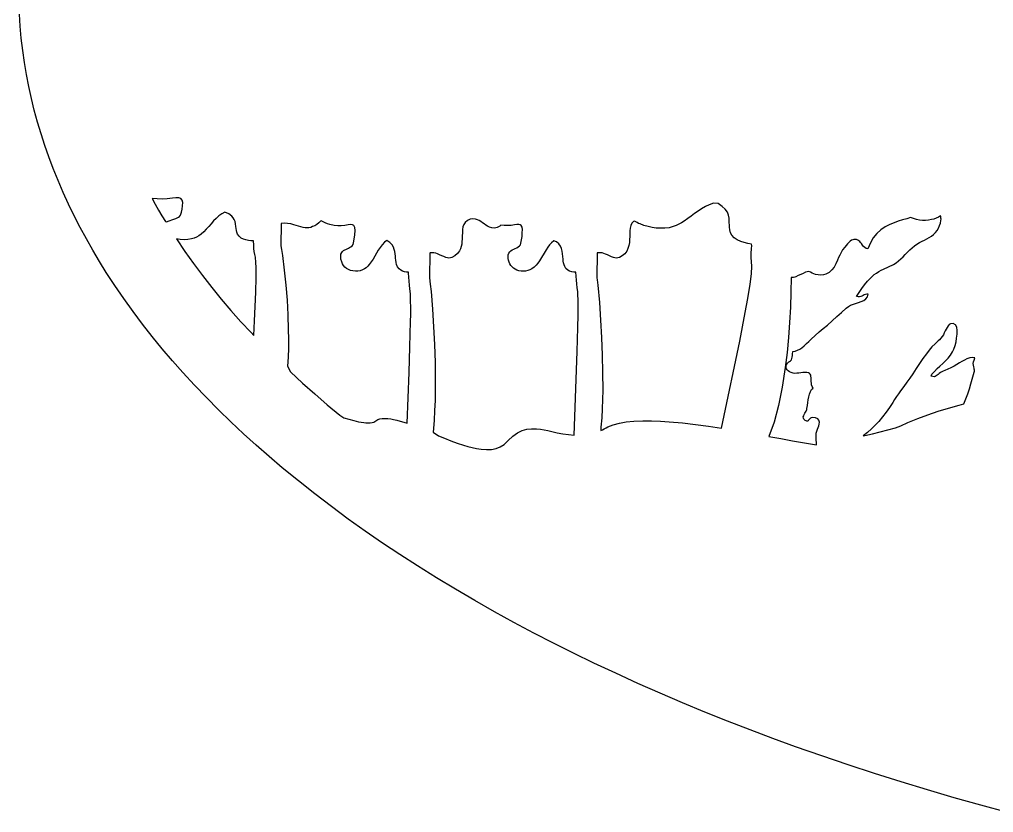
# Model space of a CAD drawing. Extents: x 0.6 to 24.6, y 0.3 to 12.3.
# Drawn here: x 0.58 to 6.86, y 1.04 to 6.15 of the extents above; entities that cross this region are included whole.
import ezdxf

# ---------------------------------------------------------------- set-up
doc = ezdxf.new("R2010")
doc.units = 0
doc.linetypes.add('0', pattern=[0])
doc.layers.add('1', color=7, linetype='0')

msp = doc.modelspace()

# ---------------------------------------------------------------- linework, layer by layer
at = {"layer": '1'}
msp.add_lwpolyline([(6.9517, 1.040833), (6.778849, 1.087646), (6.606485, 1.13623), (6.43461, 1.186584), (6.263468, 1.23877), (6.092569, 1.292664), (5.922403, 1.348389), (5.752726, 1.405823), (5.58378, 1.465027), (5.436563, 1.518433), (5.289835, 1.573547), (5.143839, 1.630249), (4.998575, 1.688599), (4.8538, 1.748657), (4.709757, 1.810242), (4.566446, 1.873535), (4.423868, 1.938416), (4.282022, 2.004883), (4.15214, 2.067688), (4.022989, 2.132202), (3.894815, 2.198425), (3.767618, 2.266357), (3.641153, 2.335938), (3.515665, 2.407166), (3.391153, 2.480103), (3.267618, 2.554688), (3.14506, 2.630859), (3.031778, 2.703735), (2.919474, 2.778442), (2.808634, 2.85498), (2.699015, 2.93335), (2.590616, 3.013428), (2.483438, 3.095276), (2.377726, 3.178894), (2.273478, 3.264221), (2.188761, 3.335938), (2.105509, 3.40918), (2.023478, 3.483765), (1.942667, 3.559875), (1.863077, 3.637329), (1.784952, 3.716125), (1.708292, 3.796326), (1.633097, 3.877808), (1.56547, 3.954041), (1.499552, 4.031616), (1.435099, 4.110535), (1.372355, 4.190796), (1.311319, 4.272339), (1.251993, 4.355103), (1.194376, 4.439026), (1.138468, 4.52417), (1.094034, 4.595215), (1.05131, 4.667236), (1.01005, 4.740173), (0.970255, 4.813904), (0.932169, 4.88855), (0.895792, 4.963928), (0.86088, 5.0401), (0.827677, 5.117004), (0.796183, 5.194641), (0.768351, 5.268311), (0.741983, 5.342651), (0.717813, 5.417603), (0.695353, 5.493103), (0.674601, 5.569153), (0.656046, 5.645691), (0.6392, 5.722656), (0.624063, 5.800049), (0.611124, 5.877747), (0.599894, 5.95575), (0.590616, 6.033997), (0.58378, 6.11084), (0.578897, 6.18811)], dxfattribs=at)
for points in [[(1.520304, 4.851501), (1.52836, 4.850464), (1.536905, 4.854919), (1.549601, 4.859497), (1.562296, 4.86377), (1.574991, 4.867798), (1.587931, 4.871582), (1.596476, 4.874756), (1.604288, 4.879395), (1.611124, 4.885315), (1.616739, 4.892395), (1.622843, 4.912292), (1.627481, 4.932556), (1.630655, 4.953125), (1.63212, 4.973877), (1.628458, 4.990723), (1.619669, 5.000427), (1.605997, 5.004456), (1.587687, 5.004517), (1.564737, 5.002319), (1.532267, 4.998291), (1.499308, 4.996765), (1.466593, 4.99762), (1.433878, 5.000977), (1.45463, 4.963196), (1.476114, 4.925659), (1.497843, 4.888428)], [(5.22294, 4.080505), (5.241495, 4.172241), (5.259073, 4.264221), (5.275187, 4.356384), (5.290323, 4.448792), (5.298624, 4.514771), (5.301554, 4.563843), (5.298868, 4.591858), (5.297403, 4.619995), (5.297647, 4.648193), (5.299112, 4.676331), (5.300333, 4.698181), (5.299112, 4.706421), (5.275431, 4.709961), (5.252237, 4.715637), (5.229532, 4.723572), (5.207804, 4.733521), (5.186563, 4.747803), (5.171915, 4.763306), (5.163126, 4.779907), (5.158487, 4.797485), (5.156534, 4.815674), (5.15629, 4.830078), (5.156046, 4.844482), (5.155558, 4.858826), (5.155069, 4.87323), (5.151163, 4.892639), (5.143351, 4.911987), (5.130411, 4.930908), (5.11088, 4.949463), (5.083292, 4.967224), (5.053263, 4.969604), (5.02714, 4.960083), (5.001993, 4.948486), (4.977579, 4.934814), (4.95463, 4.91925), (4.932413, 4.903076), (4.910196, 4.886963), (4.88798, 4.871033), (4.865519, 4.855164), (4.848429, 4.844482), (4.830851, 4.834839), (4.812784, 4.826294), (4.793985, 4.818848), (4.767374, 4.811829), (4.739298, 4.80835), (4.712198, 4.808044), (4.685099, 4.809753), (4.658243, 4.813416), (4.631876, 4.819031), (4.605753, 4.826599), (4.580362, 4.835999), (4.571329, 4.84021), (4.562296, 4.844788), (4.553507, 4.849731), (4.544962, 4.854919), (4.538126, 4.851685), (4.528116, 4.840393), (4.521524, 4.82666), (4.517618, 4.809204), (4.515177, 4.791565), (4.513956, 4.773743), (4.5142, 4.75592), (4.513224, 4.736145), (4.512247, 4.716553), (4.508585, 4.697205), (4.502726, 4.678467), (4.494669, 4.660583), (4.482462, 4.64447), (4.46586, 4.630188), (4.447306, 4.619812), (4.438028, 4.617249), (4.428263, 4.616394), (4.418741, 4.61731), (4.409464, 4.619934), (4.39628, 4.625061), (4.383341, 4.630493), (4.370401, 4.636169), (4.357462, 4.642151), (4.346476, 4.646179), (4.335245, 4.648987), (4.323771, 4.650513), (4.312052, 4.650696), (4.304972, 4.649353), (4.30131, 4.488281), (4.303507, 4.475403), (4.307901, 4.441406), (4.318155, 4.328857), (4.326212, 4.216125), (4.33256, 4.103271), (4.336954, 3.990295), (4.339151, 3.877319), (4.33964, 3.764282), (4.338663, 3.704529), (4.336466, 3.644775), (4.333048, 3.585083), (4.328409, 3.525452), (4.327188, 3.504578), (4.338663, 3.50946), (4.350138, 3.514893), (4.361124, 3.520813), (4.371866, 3.527222), (4.407022, 3.541016), (4.447062, 3.551697), (4.491495, 3.559387), (4.540079, 3.564331), (4.597452, 3.56665), (4.654581, 3.566833), (4.711954, 3.56488), (4.769083, 3.560852), (4.853556, 3.552795), (4.937784, 3.543091), (5.022013, 3.531677), (5.105753, 3.518555), (5.113565, 3.560852)], [(2.104532, 4.490417), (2.105265, 4.523132), (2.104776, 4.555908), (2.103312, 4.588623), (2.100626, 4.621277), (2.096476, 4.64032), (2.093058, 4.659607), (2.090616, 4.678955), (2.089151, 4.698425), (2.087198, 4.728455), (2.071085, 4.728394), (2.054728, 4.730042), (2.038858, 4.733459), (2.023478, 4.738586), (2.008829, 4.745361), (1.994425, 4.756897), (1.985392, 4.77063), (1.980997, 4.782532), (1.977823, 4.794861), (1.97587, 4.807373), (1.974894, 4.820007), (1.972208, 4.837524), (1.969034, 4.851196), (1.963907, 4.864197), (1.956827, 4.876221), (1.947794, 4.887024), (1.929483, 4.900879), (1.903605, 4.912598), (1.882853, 4.901733), (1.864054, 4.887695), (1.846231, 4.872253), (1.82963, 4.85553), (1.814249, 4.837585), (1.799356, 4.819519), (1.783487, 4.802185), (1.766886, 4.785645), (1.749552, 4.769836), (1.735636, 4.759766), (1.720743, 4.751404), (1.704874, 4.744873), (1.688272, 4.740173), (1.664103, 4.736267), (1.639933, 4.734863), (1.615519, 4.735962), (1.591349, 4.739502), (1.645548, 4.659485), (1.7017, 4.580688), (1.759562, 4.503174), (1.818888, 4.42688), (1.879923, 4.351929), (1.942667, 4.27832), (2.006876, 4.206055), (2.072794, 4.135254), (2.089151, 4.117798), (2.094278, 4.210876), (2.098673, 4.304016), (2.102091, 4.397217)], [(3.101114, 4.207581), (3.101847, 4.252197), (3.101847, 4.296875), (3.101114, 4.341492), (3.099894, 4.386108), (3.096964, 4.417236), (3.093546, 4.442566), (3.091105, 4.468018), (3.089396, 4.49353), (3.088419, 4.519104), (3.086466, 4.52478), (3.073526, 4.525208), (3.060587, 4.527649), (3.04838, 4.531982), (3.036905, 4.538147), (3.026407, 4.545959), (3.016642, 4.559265), (3.010294, 4.574768), (3.007364, 4.588196), (3.005167, 4.601807), (3.003458, 4.61554), (3.002726, 4.629272), (3.001505, 4.643616), (2.999063, 4.657837), (2.995646, 4.671814), (2.991251, 4.685547), (2.98173, 4.702393), (2.967813, 4.717407), (2.948282, 4.730164), (2.932901, 4.71814), (2.918253, 4.702087), (2.904825, 4.685059), (2.892618, 4.667114), (2.881876, 4.648315), (2.87089, 4.629028), (2.859415, 4.610168), (2.846964, 4.591797), (2.834024, 4.573853), (2.824747, 4.563293), (2.814249, 4.553955), (2.802774, 4.545959), (2.790323, 4.539368), (2.775431, 4.534912), (2.760294, 4.532349), (2.744669, 4.531738), (2.729288, 4.533081), (2.714151, 4.536316), (2.699503, 4.541504), (2.688028, 4.548523), (2.677774, 4.55719), (2.668985, 4.567444), (2.662149, 4.578918), (2.657022, 4.59137), (2.65214, 4.609619), (2.650187, 4.627625), (2.65214, 4.641724), (2.657022, 4.652588), (2.662638, 4.658997), (2.668985, 4.66449), (2.676065, 4.669067), (2.683878, 4.672546), (2.691935, 4.675964), (2.699991, 4.679688), (2.707804, 4.683655), (2.715372, 4.687927), (2.723429, 4.695251), (2.729532, 4.704651), (2.734659, 4.725464), (2.740519, 4.765198), (2.742472, 4.794067), (2.740763, 4.813721), (2.735147, 4.825684), (2.726114, 4.831604), (2.714151, 4.832886), (2.698526, 4.831116), (2.67631, 4.826904), (2.653849, 4.824524), (2.631388, 4.824036), (2.608927, 4.825378), (2.580118, 4.832153), (2.565226, 4.837097), (2.550821, 4.843018), (2.536905, 4.849792), (2.523233, 4.857422), (2.519815, 4.854797), (2.509073, 4.843201), (2.496622, 4.833191), (2.483194, 4.825073), (2.468546, 4.818848), (2.457071, 4.814392), (2.445108, 4.811584), (2.432901, 4.810364), (2.420694, 4.810913), (2.408487, 4.81311), (2.393106, 4.816956), (2.377726, 4.821106), (2.362589, 4.825684), (2.347452, 4.830566), (2.327921, 4.83606), (2.307901, 4.839478), (2.287638, 4.840881), (2.267374, 4.84021), (2.263224, 4.69519), (2.268595, 4.671021), (2.274698, 4.633911), (2.286661, 4.538147), (2.296671, 4.442078), (2.303995, 4.345825), (2.309366, 4.24939), (2.312296, 4.152893), (2.313028, 4.094421), (2.31254, 4.03595), (2.310587, 3.977478), (2.307169, 3.919067), (2.326212, 3.881775), (2.404337, 3.81012), (2.483438, 3.739746), (2.563761, 3.670654), (2.64506, 3.602844), (2.670938, 3.586914), (2.702188, 3.576843), (2.733927, 3.568176), (2.765909, 3.560974), (2.79838, 3.555237), (2.812052, 3.553711), (2.82548, 3.553162), (2.839151, 3.553528), (2.852823, 3.554871), (2.86381, 3.559021), (2.875772, 3.567566), (2.888956, 3.574219), (2.902872, 3.578674), (2.917521, 3.580872), (2.935831, 3.581726), (2.954142, 3.581116), (2.972452, 3.579041), (2.990519, 3.575623), (3.012735, 3.570496), (3.034708, 3.564636), (3.056681, 3.558044), (3.078165, 3.55072), (3.085245, 3.714905), (3.091349, 3.879089), (3.09672, 4.043335)], [(4.175577, 4.013245), (4.178019, 4.091248), (4.179972, 4.169312), (4.180948, 4.247375), (4.181437, 4.325439), (4.181437, 4.350342), (4.180216, 4.375183), (4.178507, 4.399963), (4.175577, 4.424683), (4.173136, 4.449707), (4.170694, 4.474731), (4.168985, 4.499756), (4.167276, 4.524841), (4.15336, 4.525269), (4.139688, 4.527771), (4.126505, 4.53241), (4.114298, 4.539001), (4.102823, 4.549561), (4.094767, 4.562195), (4.090616, 4.573486), (4.087442, 4.585144), (4.085245, 4.596985), (4.084269, 4.609009), (4.083292, 4.626465), (4.081095, 4.64386), (4.077921, 4.661072), (4.074015, 4.678101), (4.066935, 4.694031), (4.056437, 4.70874), (4.042276, 4.72168), (4.024698, 4.727722), (4.010294, 4.715271), (3.99711, 4.701416), (3.985392, 4.68634), (3.975138, 4.670227), (3.932169, 4.599426), (3.922159, 4.584167), (3.91044, 4.570007), (3.897501, 4.557251), (3.883097, 4.545959), (3.869913, 4.539978), (3.856241, 4.535522), (3.842081, 4.532776), (3.827921, 4.531738), (3.813517, 4.53241), (3.799356, 4.53479), (3.78544, 4.538818), (3.774454, 4.544128), (3.764444, 4.550964), (3.755411, 4.559204), (3.747599, 4.568604), (3.741251, 4.579102), (3.736612, 4.590332), (3.73295, 4.601746), (3.730753, 4.613525), (3.730021, 4.625427), (3.730509, 4.63739), (3.733927, 4.648315), (3.740274, 4.656677), (3.747843, 4.663879), (3.756632, 4.669556), (3.766153, 4.673645), (3.775919, 4.677429), (3.78544, 4.682129), (3.79423, 4.687744), (3.80253, 4.694153), (3.808634, 4.702393), (3.812296, 4.712891), (3.816446, 4.734436), (3.819376, 4.756226), (3.821329, 4.778076), (3.822062, 4.799988), (3.819864, 4.815552), (3.814981, 4.825684), (3.807657, 4.831421), (3.798136, 4.833496), (3.786173, 4.833069), (3.771769, 4.831116), (3.749796, 4.827332), (3.727335, 4.8255), (3.704874, 4.825623), (3.682657, 4.827698), (3.677286, 4.822876), (3.658731, 4.812927), (3.641642, 4.809143), (3.625284, 4.810425), (3.609415, 4.815735), (3.597696, 4.82196), (3.586466, 4.828735), (3.57548, 4.836182), (3.564981, 4.844177), (3.554239, 4.851563), (3.543009, 4.858032), (3.531534, 4.863586), (3.519327, 4.868164), (3.50297, 4.869995), (3.485636, 4.866943), (3.466837, 4.857727), (3.452433, 4.845581), (3.444132, 4.832458), (3.438761, 4.817017), (3.435831, 4.799805), (3.434855, 4.780029), (3.433878, 4.760315), (3.432901, 4.74054), (3.432169, 4.720764), (3.43046, 4.705688), (3.427042, 4.690918), (3.422159, 4.676575), (3.415812, 4.662842), (3.403605, 4.645996), (3.386759, 4.631104), (3.367472, 4.619995), (3.35795, 4.617249), (3.34794, 4.616394), (3.338175, 4.617432), (3.328653, 4.6203), (3.314981, 4.625671), (3.301554, 4.631287), (3.288126, 4.637085), (3.274942, 4.643127), (3.263712, 4.647095), (3.251749, 4.649658), (3.239786, 4.650696), (3.227823, 4.650208), (3.224649, 4.648254), (3.222208, 4.488953), (3.227823, 4.447693), (3.232706, 4.400024), (3.241983, 4.286133), (3.249308, 4.172058), (3.254923, 4.057861), (3.258341, 3.943604), (3.26005, 3.829346), (3.259806, 3.764099), (3.258341, 3.698853), (3.255899, 3.633606), (3.252481, 3.56842), (3.24589, 3.49408), (3.280313, 3.470581), (3.320353, 3.454041), (3.360636, 3.438416), (3.401407, 3.423645), (3.442423, 3.409851), (3.470255, 3.401672), (3.498087, 3.394653), (3.526407, 3.388794), (3.554972, 3.384094), (3.589396, 3.381592), (3.621866, 3.382813), (3.651896, 3.388184), (3.679239, 3.398193), (3.703653, 3.413269), (3.729288, 3.439331), (3.759317, 3.46814), (3.789347, 3.489258), (3.81962, 3.503601), (3.850138, 3.512146), (3.881388, 3.515686), (3.912882, 3.515137), (3.937784, 3.512512), (3.962442, 3.508789), (3.986856, 3.50415), (4.011271, 3.498413), (4.046915, 3.490051), (4.083048, 3.483215), (4.119425, 3.477905), (4.155802, 3.474121)], [(5.924356, 4.304199), (5.937296, 4.31189), (5.949991, 4.316895), (5.963175, 4.321472), (5.976358, 4.3255), (5.989542, 4.329102), (6.007364, 4.335388), (6.023478, 4.34314), (6.037149, 4.35321), (6.046671, 4.366211), (6.05131, 4.383057), (6.042765, 4.383118), (6.03422, 4.381714), (6.025919, 4.378967), (6.018351, 4.374939), (6.011026, 4.370911), (6.003214, 4.368103), (5.995157, 4.366638), (5.986856, 4.366516), (5.977091, 4.369141), (5.992716, 4.39502), (6.009806, 4.419983), (6.028116, 4.444031), (6.047647, 4.46698), (6.068644, 4.488831), (6.090616, 4.509521), (6.104776, 4.519958), (6.119669, 4.529419), (6.13505, 4.537781), (6.151163, 4.545105), (6.214396, 4.575073), (6.230997, 4.585815), (6.246866, 4.597717), (6.262003, 4.610657), (6.276163, 4.624634), (6.290323, 4.639709), (6.304972, 4.654419), (6.319864, 4.668884), (6.335001, 4.683044), (6.350138, 4.695129), (6.366007, 4.706116), (6.382853, 4.715942), (6.400187, 4.724487), (6.415567, 4.731689), (6.430704, 4.739563), (6.445353, 4.748047), (6.459757, 4.757141), (6.473429, 4.768127), (6.485636, 4.780579), (6.496378, 4.794434), (6.505411, 4.809448), (6.512491, 4.825439), (6.517862, 4.842102), (6.521036, 4.859314), (6.52128, 4.866638), (6.520792, 4.874023), (6.519571, 4.881226), (6.517618, 4.888306), (6.50419, 4.880005), (6.49003, 4.873291), (6.475382, 4.868103), (6.460001, 4.864685), (6.440714, 4.860657), (6.420938, 4.858643), (6.401407, 4.858643), (6.381632, 4.860718), (6.362345, 4.864807), (6.343546, 4.870911), (6.32548, 4.878906), (6.300577, 4.86969), (6.272989, 4.862), (6.245646, 4.853333), (6.218546, 4.84375), (6.191935, 4.833191), (6.160929, 4.817261), (6.132608, 4.798218), (6.107218, 4.775208), (6.084757, 4.747498), (6.06547, 4.714417), (6.049112, 4.675049), (6.039103, 4.677979), (6.030069, 4.684509), (6.021769, 4.691956), (6.014444, 4.700317), (6.008097, 4.709412), (6.00297, 4.716064), (5.99711, 4.722229), (5.990763, 4.727783), (5.983927, 4.732666), (5.976114, 4.735657), (5.968058, 4.737061), (5.959757, 4.736755), (5.9517, 4.734802), (5.944376, 4.731262), (5.935831, 4.725525), (5.92631, 4.716675), (5.917521, 4.707336), (5.908976, 4.697571), (5.900919, 4.687439), (5.886759, 4.668579), (5.877481, 4.652405), (5.868937, 4.635864), (5.86088, 4.618958), (5.8538, 4.601746), (5.843058, 4.579163), (5.831339, 4.557983), (5.817179, 4.539368), (5.799845, 4.523987), (5.778849, 4.512939), (5.762735, 4.508972), (5.746134, 4.50708), (5.729532, 4.507263), (5.712931, 4.509583), (5.7017, 4.514587), (5.69047, 4.519531), (5.679239, 4.524353), (5.668009, 4.529175), (5.657755, 4.527588), (5.647257, 4.524536), (5.631876, 4.517517), (5.616495, 4.510376), (5.601114, 4.503113), (5.585733, 4.495789), (5.578165, 4.493103), (5.570108, 4.491455), (5.562052, 4.490906), (5.553995, 4.491455), (5.553263, 4.396667), (5.549845, 4.299011), (5.544718, 4.201477), (5.537394, 4.104065), (5.52836, 4.006836), (5.51713, 3.90979), (5.497843, 3.783569), (5.473917, 3.664612), (5.444864, 3.557312), (5.410196, 3.466187), (5.487345, 3.452087), (5.564493, 3.438293), (5.641642, 3.424805), (5.71879, 3.41156), (5.717813, 3.426453), (5.716837, 3.441284), (5.71586, 3.456177), (5.715128, 3.471069), (5.715616, 3.47876), (5.716837, 3.486389), (5.718546, 3.493835), (5.721231, 3.501099), (5.725382, 3.512146), (5.729288, 3.523254), (5.73295, 3.534485), (5.736124, 3.545776), (5.737345, 3.559082), (5.734415, 3.570496), (5.726847, 3.579651), (5.711954, 3.585754), (5.689981, 3.588135), (5.684366, 3.586975), (5.679728, 3.583252), (5.675333, 3.579163), (5.671427, 3.574707), (5.667765, 3.569946), (5.664347, 3.567139), (5.66044, 3.565369), (5.656046, 3.56488), (5.651651, 3.565674), (5.645548, 3.568481), (5.640421, 3.572632), (5.636271, 3.57782), (5.633585, 3.583801), (5.633341, 3.591553), (5.635782, 3.599731), (5.638956, 3.607605), (5.643106, 3.615112), (5.647745, 3.622192), (5.651163, 3.627991), (5.653849, 3.634094), (5.655802, 3.640564), (5.656778, 3.647156), (5.659464, 3.665649), (5.662149, 3.684082), (5.665323, 3.702454), (5.668741, 3.720825), (5.67338, 3.739136), (5.679239, 3.755371), (5.686808, 3.768494), (5.696329, 3.777588), (5.690958, 3.787598), (5.687052, 3.79834), (5.685099, 3.809509), (5.684855, 3.820923), (5.684122, 3.844116), (5.682657, 3.854614), (5.680948, 3.861328), (5.677774, 3.867371), (5.673136, 3.872375), (5.667276, 3.876099), (5.657022, 3.878662), (5.643595, 3.878967), (5.630411, 3.878479), (5.616983, 3.877136), (5.6038, 3.875), (5.590616, 3.873413), (5.578897, 3.872864), (5.566935, 3.874207), (5.555704, 3.877319), (5.544962, 3.882202), (5.534952, 3.888672), (5.529337, 3.894836), (5.524698, 3.902039), (5.522745, 3.909607), (5.522501, 3.917358), (5.523722, 3.925049), (5.526651, 3.932312), (5.531046, 3.938782), (5.535685, 3.942749), (5.540323, 3.946533), (5.545206, 3.950073), (5.550333, 3.953491), (5.553751, 3.956726), (5.556437, 3.96051), (5.559366, 3.969238), (5.561563, 3.97821), (5.562784, 3.987366), (5.563028, 3.996582), (5.564737, 4.014282), (5.580606, 4.016846), (5.595743, 4.021729), (5.609903, 4.028809), (5.623087, 4.037964), (5.638712, 4.051147), (5.654093, 4.06488), (5.668741, 4.079224), (5.682901, 4.094055), (5.70878, 4.117188), (5.735147, 4.139954), (5.761759, 4.162415), (5.788614, 4.184448), (5.818888, 4.211853), (5.849161, 4.239075), (5.879679, 4.266113), (5.91044, 4.292969)], [(6.734659, 3.957642), (6.74003, 3.972351), (6.724405, 3.974365), (6.706583, 3.971985), (6.688761, 3.966125), (6.671671, 3.95874), (6.655069, 3.949951), (6.639444, 3.939819), (6.623819, 3.929688), (6.605021, 3.918579), (6.585489, 3.908508), (6.56547, 3.899658), (6.544962, 3.891907), (6.535196, 3.887817), (6.525919, 3.882996), (6.516886, 3.877441), (6.508341, 3.871277), (6.502726, 3.865845), (6.496866, 3.860901), (6.490519, 3.856445), (6.483927, 3.852539), (6.476603, 3.850952), (6.468302, 3.851624), (6.45878, 3.854919), (6.462198, 3.867981), (6.479044, 3.885864), (6.496622, 3.903259), (6.514444, 3.920105), (6.532999, 3.936462), (6.550821, 3.953125), (6.567423, 3.971191), (6.582315, 3.99054), (6.595743, 4.011047), (6.604532, 4.029663), (6.612101, 4.052856), (6.61796, 4.076477), (6.62211, 4.100464), (6.62504, 4.124634), (6.626017, 4.148987), (6.622599, 4.170837), (6.614054, 4.186768), (6.599894, 4.194397), (6.582804, 4.192627), (6.574747, 4.187805), (6.567179, 4.179993), (6.559855, 4.169189), (6.553507, 4.157898), (6.547403, 4.146301), (6.542276, 4.134399), (6.536417, 4.122009), (6.529337, 4.110291), (6.520792, 4.099487), (6.511271, 4.089722), (6.503214, 4.08197), (6.482462, 4.06311), (6.462931, 4.04303), (6.44462, 4.02179), (6.42753, 3.999451), (6.404825, 3.967712), (6.382608, 3.935669), (6.36088, 3.903259), (6.33964, 3.870483), (6.320353, 3.842651), (6.300821, 3.815063), (6.280802, 3.787659), (6.260538, 3.760498), (6.24711, 3.74176), (6.234171, 3.722717), (6.22172, 3.703491), (6.209513, 3.68396), (6.189005, 3.652466), (6.167276, 3.621765), (6.144571, 3.591797), (6.120646, 3.562683), (6.096964, 3.537964), (6.072062, 3.514343), (6.046183, 3.491943), (6.019083, 3.470764), (6.030802, 3.47168), (6.080362, 3.483276), (6.129679, 3.495422), (6.178751, 3.508179), (6.227823, 3.521484), (6.261515, 3.535034), (6.306437, 3.555298), (6.371378, 3.581665), (6.437052, 3.606079), (6.503458, 3.62854), (6.570353, 3.649109), (6.63798, 3.667664), (6.66923, 3.677185), (6.681925, 3.708557), (6.693644, 3.740356), (6.704386, 3.772461), (6.714151, 3.804932), (6.735636, 3.879944), (6.736124, 3.886353), (6.736124, 3.892822), (6.735392, 3.899231), (6.733927, 3.905518), (6.731974, 3.915588), (6.729776, 3.926086), (6.729532, 3.936829), (6.731241, 3.947449)]]:
    msp.add_lwpolyline(points, close=True, dxfattribs=at)

doc.saveas('drawing.dxf')
